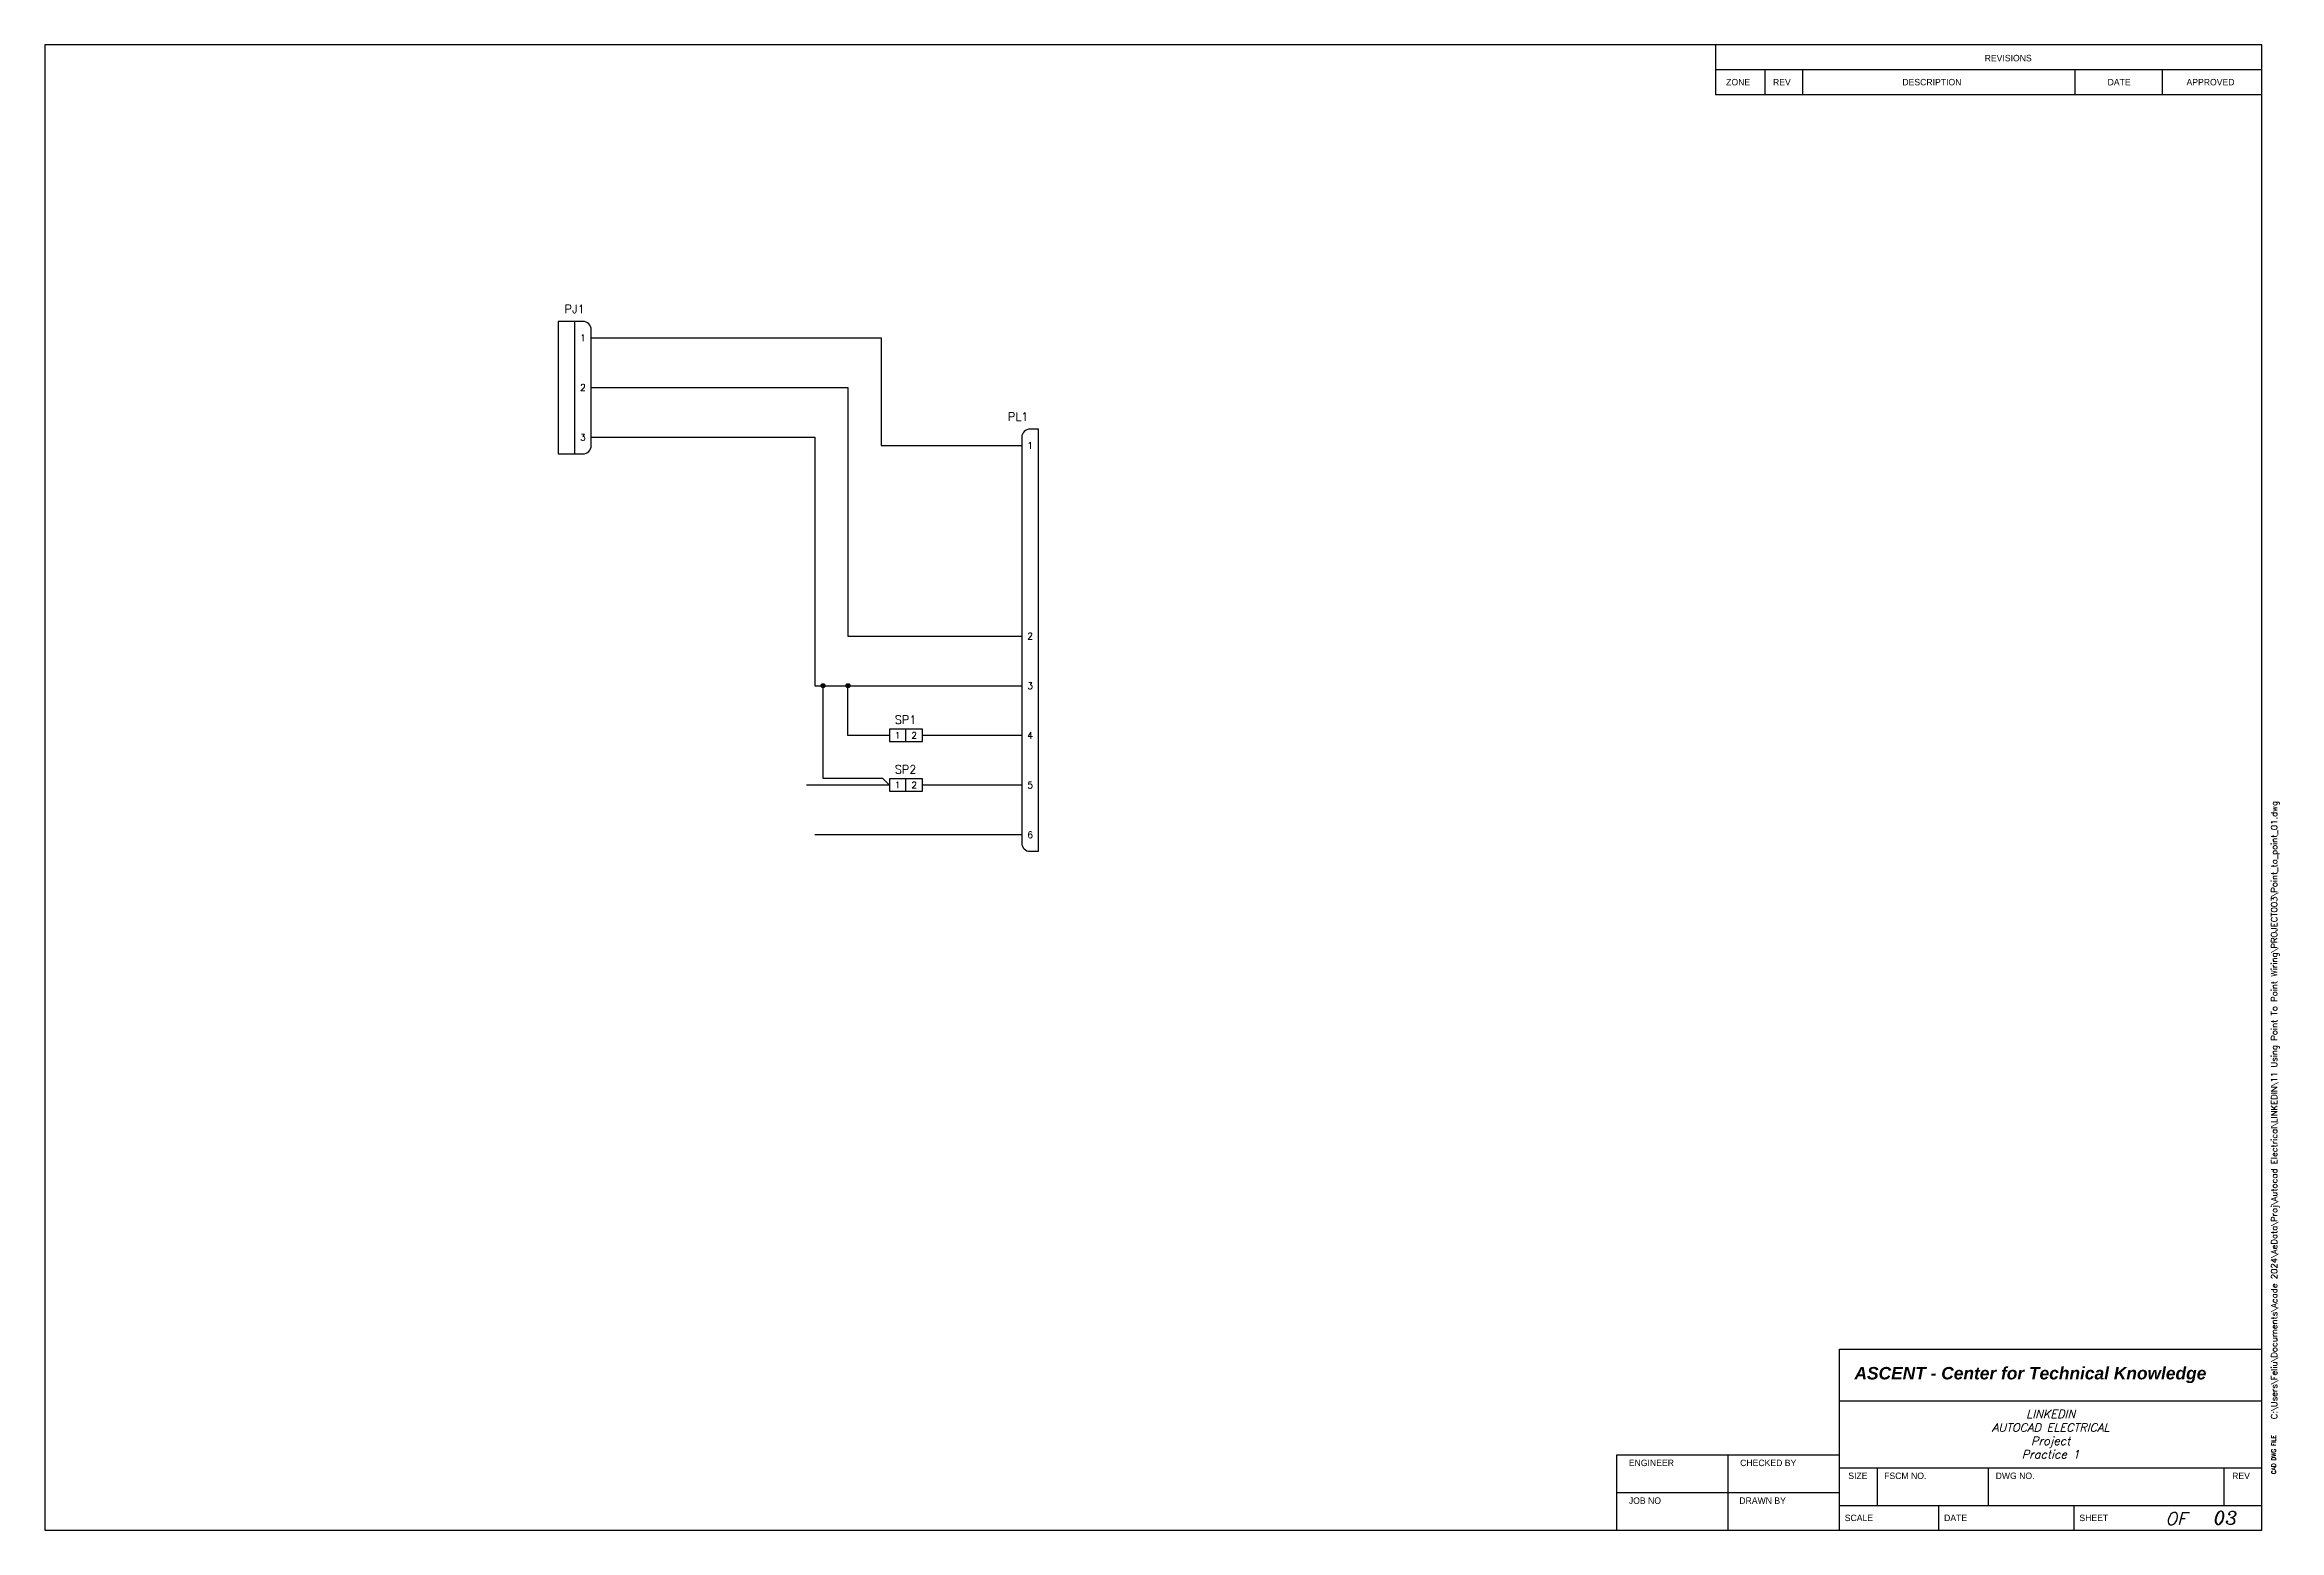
# Model space of a CAD drawing. Header units: inches. Extents: x 0 to 33.7, y 0 to 22.4.
import ezdxf
from ezdxf.enums import TextEntityAlignment as Align

# ---------------------------------------------------------------- set-up
doc = ezdxf.new("R2010")
doc.units = ezdxf.units.IN
doc.header["$MEASUREMENT"] = 0
for name, color, linetype in [('MISC', 2, 'Continuous'), ('SYMS', 7, 'Continuous'), ('TAGS', 52, 'Continuous'), ('TERMS', 6, 'Continuous'), ('TITLE', 7, 'Continuous'), ('WIRES', 7, 'Continuous')]:
    doc.layers.add(name, color=color, linetype=linetype)
doc.styles.add('ITALIC', font='ITALIC')
doc.styles.add('LOGO', font='arialbi.ttf')
doc.styles.add('SIMPLEX', font='SIMPLEX')
doc.styles.add('WD', font='romans.shx')

# ---------------------------------------------------------------- blocks, each defined once
blk = doc.blocks.new('HCN1_1JP_35C')
at = {"layer": 'SYMS'}
for p, q in [((0.125, 0.25), (-0.25, 0.25)), ((-0.25, 0.25), (-0.25, -1.75)), ((0, 0.25), (0, -1.75)), ((0.25, -1.625), (0.25, 0.125)), ((-0.25, -1.75), (0.125, -1.75))]:
    blk.add_line(p, q, dxfattribs=at)
for centre, start, end in [((0.125, 0.125), 0, 90), ((0.125, -1.625), 270, 0)]:
    blk.add_arc(centre, 0.125, start, end, dxfattribs=at)
at = {"style": 'WD', "flags": 1}
blk.add_attdef('WD_JUMPERS', (0, 0), '', height=0.01, dxfattribs=at)
at = {"layer": 'SYMS', "style": 'WD', "width": 0.7}
for tag, p in [('INST', (-0.006, 1.25)), ('DESC1', (0, 0.906)), ('LOC', (-0.006, 1.08)), ('DESC2', (0, 0.725)), ('DESC3', (0, 0.55))]:
    blk.add_attdef(tag, text='', height=0.125, dxfattribs=at).set_placement(p, align=Align.CENTER)
at = {"layer": 'SYMS', "style": 'WD'}
blk.add_attdef('TAG1', text='', height=0.125, dxfattribs=at).set_placement((0, 0.375), align=Align.CENTER)
at = {"layer": 'SYMS', "style": 'WD', "width": 0.8}
blk.add_attdef('XREF', (1, 0.375), '', height=0.125, dxfattribs=at)
at = {"layer": 'SYMS', "style": 'WD', "flags": 8}
for tag, p in [('TERMDESC01J', (-0.35, 0.05)), ('TERMDESC02J', (-0.35, -0.7)), ('TERMDESC03J', (-0.35, -1.45))]:
    blk.add_attdef(tag, text='', height=0.1, dxfattribs=at).set_placement(p, align=Align.RIGHT)
at = {"layer": 'SYMS', "style": 'WD'}
for tag, flags, p in [('TERM01J', 9, (-0.125, 0)), ('TERM01P', 8, (0.125, 0)), ('TERM02J', 9, (-0.125, -0.75)), ('TERM02P', 8, (0.125, -0.75)), ('TERM03J', 9, (-0.125, -1.5)), ('TERM03P', 8, (0.125, -1.5))]:
    blk.add_attdef(tag, text='', height=0.1, dxfattribs=dict(at, flags=flags)).set_placement(p, align=Align.MIDDLE_CENTER)
for tag, p in [('X4_TINY_DOT_DONT_REMOVE_01J', (-0.25, 0)), ('X1_TINY_DOT_DONT_REMOVE_01P', (0.25, 0)), ('X4_TINY_DOT_DONT_REMOVE_02J', (-0.25, -0.75)), ('X1_TINY_DOT_DONT_REMOVE_02P', (0.25, -0.75)), ('X4_TINY_DOT_DONT_REMOVE_03J', (-0.25, -1.5)), ('X1_TINY_DOT_DONT_REMOVE_03P', (0.25, -1.5))]:
    blk.add_attdef(tag, p, '', height=0.0001, dxfattribs=at)
for tag, p, height, flags in [('X4TERM01J', (-0.25, 0), 0.01, 1), ('ACE_FLAG', (0.048, 0.134), 0.01, 9), ('FAMILY', (0.048, 0.121), 0.01, 9), ('GENDER', (0.109, 0.08), 0.01, 9), ('WDBLKNAM', (0.175, 0.125), 0.01, 9), ('X1TERM01P', (0.25, 0), 0.01, 1), ('TERMDESC01P', (0.35, 0.05), 0.1, 8), ('TERMDESC02P', (0.35, -0.7), 0.1, 8), ('X4TERM02J', (-0.25, -0.75), 0.01, 1), ('X1TERM02P', (0.25, -0.75), 0.01, 1), ('X4TERM03J', (-0.25, -1.5), 0.01, 1), ('X1TERM03P', (0.25, -1.5), 0.01, 1), ('TERMDESC03P', (0.35, -1.45), 0.1, 8), ('X8LINK', (0, -1.875), 0.01, 1)]:
    blk.add_attdef(tag, p, '', height=height, dxfattribs=dict(at, flags=flags))
at = {"layer": 'SYMS', "style": 'WD', "flags": 9}
for tag, p in [('ASSYCODE', (0.046, 0.065)), ('MFG', (0.051, 0.078)), ('CAT', (0.052, 0.098))]:
    blk.add_attdef(tag, text='', height=0.01, dxfattribs=at).set_placement(p, align=Align.CENTER)
at = {"layer": 'SYMS', "style": 'WD', "flags": 8}
for tag, p in [('X4WIRE01J', (-0.35, -0.05)), ('X4WIRE02J', (-0.35, -0.8)), ('X4WIRE03J', (-0.35, -1.55))]:
    blk.add_attdef(tag, text='', height=0.1, dxfattribs=at).set_placement(p, align=Align.TOP_RIGHT)
for tag, p in [('X1WIRE01P', (0.35, -0.05)), ('X1WIRE02P', (0.35, -0.8)), ('X1WIRE03P', (0.35, -1.55))]:
    blk.add_attdef(tag, text='', height=0.1, dxfattribs=at).set_placement(p, align=Align.TOP_LEFT)
blk = doc.blocks.new('ACE Ascent D')
for p, q in [((33.469, 22.427), (0, 22.427)), ((0, 22.427), (0, 0)), ((25.219, 22.427), (25.219, 21.677)), ((33.469, 0), (33.469, 22.427)), ((33.469, 0), (33.469, 22.427)), ((25.219, 22.052), (33.469, 22.052)), ((25.969, 21.677), (25.969, 22.052)), ((26.539, 21.677), (26.539, 22.052)), ((30.649, 21.677), (30.649, 22.052)), ((31.969, 21.677), (31.969, 22.052)), ((25.219, 21.677), (33.469, 21.677)), ((27.094, 2.737), (33.469, 2.737)), ((27.094, 0), (27.094, 2.737)), ((27.094, 1.957), (33.469, 1.957)), ((23.734, 1.14), (27.094, 1.14)), ((23.734, 0), (23.734, 1.14)), ((25.414, 0), (25.414, 1.14)), ((27.094, 0.945), (33.469, 0.945)), ((27.664, 0.375), (27.664, 0.945)), ((29.344, 0.375), (29.344, 0.945)), ((32.899, 0.375), (32.899, 0.945)), ((23.734, 0.57), (27.094, 0.57)), ((27.094, 0.375), (33.469, 0.375)), ((28.594, 0), (28.594, 0.375)), ((30.635, 0), (30.635, 0.375)), ((0, 0), (33.469, 0))]:
    blk.add_line(p, q)
for s, p in [('REVISIONS', (29.284, 22.176)), ('ZONE', (25.382, 21.813)), ('REV', (26.089, 21.813)), ('DESCRIPTION', (28.042, 21.813)), ('DATE', (31.14, 21.813)), ('APPROVED', (32.331, 21.813)), ('ENGINEER', (23.913, 0.969)), ('CHECKED BY', (25.593, 0.969)), ('SIZE', (27.226, 0.774)), ('FSCM NO.', (27.767, 0.774)), ('DWG NO.', (29.45, 0.774)), ('REV', (33.02, 0.774)), ('JOB NO', (23.913, 0.399)), ('DRAWN BY', (25.581, 0.399)), ('SCALE', (27.172, 0.139)), ('DATE', (28.672, 0.139)), ('SHEET', (30.714, 0.139))]:
    blk.add_text(s, height=0.0975).set_placement(p)
at = {"style": 'LOGO'}
blk.add_text('ASCENT - Center for Technical Knowledge', height=0.1875, dxfattribs=at).set_placement((27.319, 2.278))
at = {"layer": 'TITLE', "style": 'SIMPLEX'}
blk.add_text('CAD DWG FILE', height=0.0625, rotation=90, dxfattribs=at).set_placement((33.677, 0.849))
at = {"layer": 'TITLE', "style": 'ITALIC'}
blk.add_text('OF', height=0.1875, dxfattribs=at).set_placement((32.173, 0.176), align=Align.MIDDLE_CENTER)
for tag, height, p in [('TITLE#1', 0.125, (30.281, 1.755)), ('TITLE#2', 0.125, (30.281, 1.552)), ('TITLE#3', 0.125, (30.281, 1.35)), ('TITLE#4', 0.125, (30.281, 1.147)), ('DWG#', 0.2, (31.121, 0.66)), ('SH#', 0.2, (31.541, 0.187)), ('SHTS', 0.2, (32.92, 0.187))]:
    blk.add_attdef(tag, text='', height=height, dxfattribs=at).set_placement(p, align=Align.MIDDLE_CENTER)
at = {"layer": 'TITLE', "style": 'SIMPLEX'}
blk.add_attdef('CAD#', (33.701, 1.677), '', height=0.0938, rotation=90, dxfattribs=at)
at = {"layer": 'TITLE'}
for tag, p, style in [('ENGINEER', (24.406, 0.664), 'ITALIC'), ('CHKDBY', (26.023, 0.664), 'ITALIC'), ('JOB#', (24.632, 0.092), 'ITALIC'), ('DRAWNBY', (26.093, 0.092), 'ITALIC'), ('SCALE', (27.742, 0.139), 'SIMPLEX'), ('DATE', (29.152, 0.139), 'SIMPLEX')]:
    blk.add_attdef(tag, p, '', height=0.0975, dxfattribs=dict(at, style=style))
at = {"layer": 'TITLE', "flags": 9}
blk.add_attdef('WD_TB', (27.182, -0.207), '', height=0.125, dxfattribs=at)
blk = doc.blocks.new('HCN1_14P_7D0')
at = {"layer": 'SYMS'}
for p, q in [((-0.25, 0.125), (-0.25, -6)), ((0, 0.25), (-0.125, 0.25)), ((0, -6.125), (0, 0.25)), ((-0.125, -6.125), (0, -6.125))]:
    blk.add_line(p, q, dxfattribs=at)
for centre, start, end in [((-0.125, 0.125), 90, 180), ((-0.125, -6), 180, 270)]:
    blk.add_arc(centre, 0.125, start, end, dxfattribs=at)
at = {"layer": 'SYMS', "style": 'WD', "width": 0.7}
for tag, p in [('INST', (-0.156, 1.25)), ('DESC1', (-0.15, 0.906)), ('LOC', (-0.156, 1.08)), ('DESC2', (-0.15, 0.725)), ('DESC3', (-0.15, 0.55))]:
    blk.add_attdef(tag, text='', height=0.125, dxfattribs=at).set_placement(p, align=Align.RIGHT)
at = {"layer": 'SYMS', "style": 'WD'}
blk.add_attdef('TAG1', text='', height=0.125, dxfattribs=at).set_placement((-0.15, 0.375), align=Align.RIGHT)
at = {"layer": 'SYMS', "style": 'WD', "width": 0.8}
blk.add_attdef('XREF', (1, 0.375), '', height=0.125, dxfattribs=at)
at = {"layer": 'SYMS', "linetype": 'Continuous', "style": 'WD', "flags": 8}
for tag, p in [('TERMDESC01P', (-0.35, 0.05)), ('TERMDESC02P', (-0.35, -2.825)), ('TERMDESC03P', (-0.35, -3.575)), ('TERMDESC04P', (-0.35, -4.325)), ('TERMDESC05P', (-0.35, -5.075)), ('TERMDESC06P', (-0.35, -5.825))]:
    blk.add_attdef(tag, text='', height=0.1, dxfattribs=at).set_placement(p, align=Align.RIGHT)
for tag, p in [('TERM01P', (-0.125, 0)), ('TERM02P', (-0.125, -2.875)), ('TERM03P', (-0.125, -3.625)), ('TERM04P', (-0.125, -4.375)), ('TERM05P', (-0.125, -5.125)), ('TERM06P', (-0.125, -5.875))]:
    blk.add_attdef(tag, text='', height=0.1, dxfattribs=at).set_placement(p, align=Align.MIDDLE_CENTER)
at = {"layer": 'SYMS', "color": 7, "style": 'WD'}
for tag, p in [('X4_TINY_DOT_DONT_REMOVE_01P', (-0.25, 0)), ('X4_TINY_DOT_DONT_REMOVE_02P', (-0.25, -2.875)), ('X4_TINY_DOT_DONT_REMOVE_03P', (-0.25, -3.625)), ('X4_TINY_DOT_DONT_REMOVE_04P', (-0.25, -4.375)), ('X4_TINY_DOT_DONT_REMOVE_05P', (-0.25, -5.125)), ('X4_TINY_DOT_DONT_REMOVE_06P', (-0.25, -5.875))]:
    blk.add_attdef(tag, p, '', height=0.0001, dxfattribs=at)
at = {"layer": 'SYMS', "style": 'WD'}
for tag, p, flags in [('X4TERM01P', (-0.25, 0), 1), ('ACE_FLAG', (0.048, 0.146), 9), ('FAMILY', (0.048, 0.121), 9), ('WDBLKNAM', (0.175, 0.125), 9), ('X4TERM02P', (-0.25, -2.875), 1), ('X4TERM03P', (-0.25, -3.625), 1), ('X4TERM04P', (-0.25, -4.375), 1), ('X4TERM05P', (-0.25, -5.125), 1), ('X4TERM06P', (-0.25, -5.875), 1), ('X8LINK', (-0.125, -6.25), 1)]:
    blk.add_attdef(tag, p, '', height=0.01, dxfattribs=dict(at, flags=flags))
at = {"layer": 'SYMS', "linetype": 'Continuous', "style": 'WD', "flags": 9}
for tag, p in [('ASSYCODE', (0.046, 0.065)), ('MFG', (0.051, 0.078)), ('CAT', (0.052, 0.098))]:
    blk.add_attdef(tag, text='', height=0.01, dxfattribs=at).set_placement(p, align=Align.CENTER)
at = {"layer": 'SYMS', "linetype": 'Continuous', "style": 'WD', "flags": 8}
for tag, p in [('X4WIRE01P', (-0.35, -0.05)), ('X4WIRE02P', (-0.35, -2.925)), ('X4WIRE03P', (-0.35, -3.675)), ('X4WIRE04P', (-0.35, -4.425)), ('X4WIRE05P', (-0.35, -5.175)), ('X4WIRE06P', (-0.35, -5.925))]:
    blk.add_attdef(tag, text='', height=0.1, dxfattribs=at).set_placement(p, align=Align.TOP_RIGHT)
blk = doc.blocks.new('HSP1001')
blk.add_line((0, -0.092), (0, 0.095))
blk.add_lwpolyline([(-0.25, 0.095), (-0.25, -0.092), (0.25, -0.092), (0.25, 0.095)], close=True)
at = {"style": 'WD', "width": 0.7}
for tag, p in [('INST', (-0.012, 1.05)), ('DESC1', (-0.005, 0.706)), ('LOC', (-0.012, 0.88)), ('DESC2', (-0.005, 0.525)), ('DESC3', (-0.005, 0.35))]:
    blk.add_attdef(tag, text='', height=0.125, dxfattribs=at).set_placement(p, align=Align.CENTER)
at = {"style": 'WD', "width": 0.9, "flags": 8}
blk.add_attdef('TERMDESC01', text='', height=0.125, dxfattribs=at).set_placement((-0.312, 0.05), align=Align.RIGHT)
at = {"style": 'WD'}
for tag, p in [('TERM01', (-0.125, 0.001)), ('TERM02', (0.125, 0.001))]:
    blk.add_attdef(tag, text='', height=0.1, dxfattribs=at).set_placement(p, align=Align.MIDDLE_CENTER)
at = {"style": 'WD', "flags": 1}
for tag, p, height in [('X4TERM01', (-0.25, 0.001), 0.0125), ('MFG', (-0.141, 0), 0.01), ('X1TERM02', (0.25, 0.001), 0.0125), ('ASSYCODE', (-0.142, -0.05), 0.01), ('ACE_FLAG', (-0.141, -0.016), 0.01), ('CAT', (-0.142, -0.035), 0.01), ('FAMILY', (-0.141, -0.066), 0.01)]:
    blk.add_attdef(tag, p, '', height=height, dxfattribs=at)
at = {"style": 'WD'}
blk.add_attdef('TAG1', text='', height=0.125, dxfattribs=at).set_placement((-0.005, 0.175), align=Align.CENTER)
at = {"style": 'WD', "width": 0.9, "flags": 8}
blk.add_attdef('TERMDESC02', (0.312, 0.05), '', height=0.125, dxfattribs=at)
blk.add_attdef('X4WIRE01', text='', height=0.125, dxfattribs=at).set_placement((-0.312, -0.05), align=Align.TOP_RIGHT)
blk.add_attdef('X1WIRE02', text='', height=0.125, dxfattribs=at).set_placement((0.312, -0.05), align=Align.TOP_LEFT)
blk = doc.blocks.new('WDDOT')
for radius in [0.03, 0.0187, 0.00929]:
    blk.add_circle((0, 0), radius)

msp = doc.modelspace()

# ---------------------------------------------------------------- linework, layer by layer
at = {"layer": 'WIRES'}
for p, q in [((8.25, 18), (12.625, 18)), ((12.625, 18), (12.625, 16.375)), ((8.25, 17.25), (12.125, 17.25)), ((12.125, 17.25), (12.125, 13.5)), ((8.25, 16.5), (11.625, 16.5)), ((11.625, 16.5), (11.625, 12.75)), ((12.625, 16.375), (14.75, 16.375)), ((12.125, 13.5), (14.75, 13.5)), ((11.625, 12.75), (14.75, 12.75)), ((11.75, 11.351), (11.75, 12.75)), ((12.125, 12.001), (12.125, 12.75)), ((12.75, 12.001), (12.125, 12.001)), ((14.75, 12), (13.25, 12)), ((12.75, 11.251), (11.5, 11.251)), ((12.65, 11.351), (11.75, 11.351)), ((12.75, 11.251), (12.65, 11.351)), ((14.75, 11.25), (13.25, 11.25)), ((14.75, 10.5), (11.625, 10.5))]:
    msp.add_line(p, q, dxfattribs=at)

# ---------------------------------------------------------------- block references
ref = msp.add_blockref('ACE Ascent D', (0, 0))
ref.add_attrib('SHTS', '03', dxfattribs={"layer": 'MISC', "color": 1, "height": 0.2, "style": 'ITALIC'}).set_placement((32.92, 0.187), align=Align.MIDDLE_CENTER)
ref.add_attrib('TITLE#4', 'Practice 1', dxfattribs={"layer": 'MISC', "color": 1, "height": 0.125, "style": 'ITALIC'}).set_placement((30.281, 1.147), align=Align.MIDDLE_CENTER)
ref.add_attrib('TITLE#3', 'Project', dxfattribs={"layer": 'MISC', "color": 1, "height": 0.125, "style": 'ITALIC'}).set_placement((30.281, 1.35), align=Align.MIDDLE_CENTER)
ref.add_attrib('TITLE#2', 'AUTOCAD ELECTRICAL', dxfattribs={"layer": 'MISC', "color": 1, "height": 0.125, "style": 'ITALIC'}).set_placement((30.281, 1.552), align=Align.MIDDLE_CENTER)
ref.add_attrib('CAD#', 'C:\\Users\\Feliu\\Documents\\Acade 2024\\AeData\\Proj\\Autocad Electrical\\LINKEDIN\\11 Using Point To Point Wiring\\PROJECT003\\Point_to_point_01.dwg', (33.701, 1.677), dxfattribs={"layer": 'MISC', "color": 1, "height": 0.09375, "rotation": 90, "style": 'SIMPLEX'})
ref.add_attrib('TITLE#1', 'LINKEDIN', dxfattribs={"layer": 'MISC', "color": 1, "height": 0.125, "style": 'ITALIC'}).set_placement((30.281, 1.755), align=Align.MIDDLE_CENTER)
ref = msp.add_blockref('HCN1_1JP_35C', (8, 18))
ref.add_attrib('TERM01P', '1', dxfattribs={"layer": 'TERMS', "height": 0.1, "style": 'WD', "flags": 8}).set_placement((8.125, 18), align=Align.MIDDLE_CENTER)
ref.add_attrib('X1_TINY_DOT_DONT_REMOVE_01P', '.', (8.25, 18), dxfattribs={"layer": 'MISC', "color": 7, "height": 0.0001, "style": 'WD'})
ref.add_attrib('X4_TINY_DOT_DONT_REMOVE_01J', '.', (7.75, 18), dxfattribs={"layer": 'MISC', "color": 7, "height": 0.0001, "style": 'WD'})
ref.add_attrib('TAG1', 'PJ1', dxfattribs={"layer": 'TAGS', "height": 0.125, "style": 'WD'}).set_placement((8, 18.375), align=Align.CENTER)
ref.add_attrib('TERM02P', '2', dxfattribs={"layer": 'TERMS', "height": 0.1, "style": 'WD', "flags": 8}).set_placement((8.125, 17.25), align=Align.MIDDLE_CENTER)
ref.add_attrib('X1_TINY_DOT_DONT_REMOVE_02P', '.', (8.25, 17.25), dxfattribs={"layer": 'MISC', "color": 7, "height": 0.0001, "style": 'WD'})
ref.add_attrib('X4_TINY_DOT_DONT_REMOVE_02J', '.', (7.75, 17.25), dxfattribs={"layer": 'MISC', "color": 7, "height": 0.0001, "style": 'WD'})
ref.add_attrib('TERM03P', '3', dxfattribs={"layer": 'TERMS', "height": 0.1, "style": 'WD', "flags": 8}).set_placement((8.125, 16.5), align=Align.MIDDLE_CENTER)
ref.add_attrib('X1_TINY_DOT_DONT_REMOVE_03P', '.', (8.25, 16.5), dxfattribs={"layer": 'MISC', "color": 7, "height": 0.0001, "style": 'WD'})
ref.add_attrib('X4_TINY_DOT_DONT_REMOVE_03J', '.', (7.75, 16.5), dxfattribs={"layer": 'MISC', "color": 7, "height": 0.0001, "style": 'WD'})
at = {"layer": 'SYMS'}
ref = msp.add_blockref('HCN1_14P_7D0', (15, 16.375), dxfattribs=at)
ref.add_attrib('TAG1', 'PL1', dxfattribs={"layer": 'TAGS', "height": 0.125, "style": 'WD'}).set_placement((14.85, 16.75), align=Align.RIGHT)
ref.add_attrib('X4_TINY_DOT_DONT_REMOVE_01P', '.', (14.75, 16.375), dxfattribs={"layer": 'MISC', "color": 7, "height": 0.0001, "style": 'WD'})
ref.add_attrib('TERM01P', '1', dxfattribs={"layer": 'TERMS', "linetype": 'Continuous', "height": 0.1, "style": 'WD', "flags": 8}).set_placement((14.875, 16.375), align=Align.MIDDLE_CENTER)
ref.add_attrib('X4_TINY_DOT_DONT_REMOVE_02P', '.', (14.75, 13.5), dxfattribs={"layer": 'MISC', "color": 7, "height": 0.0001, "style": 'WD'})
ref.add_attrib('TERM02P', '2', dxfattribs={"layer": 'TERMS', "linetype": 'Continuous', "height": 0.1, "style": 'WD', "flags": 8}).set_placement((14.875, 13.5), align=Align.MIDDLE_CENTER)
ref.add_attrib('X4_TINY_DOT_DONT_REMOVE_03P', '.', (14.75, 12.75), dxfattribs={"layer": 'MISC', "color": 7, "height": 0.0001, "style": 'WD'})
ref.add_attrib('TERM03P', '3', dxfattribs={"layer": 'TERMS', "linetype": 'Continuous', "height": 0.1, "style": 'WD', "flags": 8}).set_placement((14.875, 12.75), align=Align.MIDDLE_CENTER)
ref.add_attrib('X4_TINY_DOT_DONT_REMOVE_04P', '.', (14.75, 12), dxfattribs={"layer": 'MISC', "color": 7, "height": 0.0001, "style": 'WD'})
ref.add_attrib('TERM04P', '4', dxfattribs={"layer": 'TERMS', "linetype": 'Continuous', "height": 0.1, "style": 'WD', "flags": 8}).set_placement((14.875, 12), align=Align.MIDDLE_CENTER)
ref.add_attrib('X4_TINY_DOT_DONT_REMOVE_05P', '.', (14.75, 11.25), dxfattribs={"layer": 'MISC', "color": 7, "height": 0.0001, "style": 'WD'})
ref.add_attrib('TERM05P', '5', dxfattribs={"layer": 'TERMS', "linetype": 'Continuous', "height": 0.1, "style": 'WD', "flags": 8}).set_placement((14.875, 11.25), align=Align.MIDDLE_CENTER)
ref.add_attrib('X4_TINY_DOT_DONT_REMOVE_06P', '.', (14.75, 10.5), dxfattribs={"layer": 'MISC', "color": 7, "height": 0.0001, "style": 'WD'})
ref.add_attrib('TERM06P', '6', dxfattribs={"layer": 'TERMS', "linetype": 'Continuous', "height": 0.1, "style": 'WD', "flags": 8}).set_placement((14.875, 10.5), align=Align.MIDDLE_CENTER)
for p in [(11.75, 12.75), (12.125, 12.75)]:
    msp.add_blockref('WDDOT', p, dxfattribs=at)
ref = msp.add_blockref('HSP1001', (13, 12), dxfattribs=at)
ref.add_attrib('TAG1', 'SP1', dxfattribs={"layer": 'TAGS', "height": 0.125, "style": 'WD'}).set_placement((12.995, 12.175), align=Align.CENTER)
ref.add_attrib('TERM01', '1', dxfattribs={"layer": 'TERMS', "height": 0.1, "style": 'WD'}).set_placement((12.875, 12.001), align=Align.MIDDLE_CENTER)
ref.add_attrib('TERM02', '2', dxfattribs={"layer": 'TERMS', "height": 0.1, "style": 'WD'}).set_placement((13.125, 12.001), align=Align.MIDDLE_CENTER)
ref = msp.add_blockref('HSP1001', (13, 11.25), dxfattribs=at)
ref.add_attrib('TAG1', 'SP2', dxfattribs={"layer": 'TAGS', "height": 0.125, "style": 'WD'}).set_placement((12.995, 11.425), align=Align.CENTER)
ref.add_attrib('TERM01', '1', dxfattribs={"layer": 'TERMS', "height": 0.1, "style": 'WD'}).set_placement((12.875, 11.251), align=Align.MIDDLE_CENTER)
ref.add_attrib('TERM02', '2', dxfattribs={"layer": 'TERMS', "height": 0.1, "style": 'WD'}).set_placement((13.125, 11.251), align=Align.MIDDLE_CENTER)

doc.saveas('drawing.dxf')
